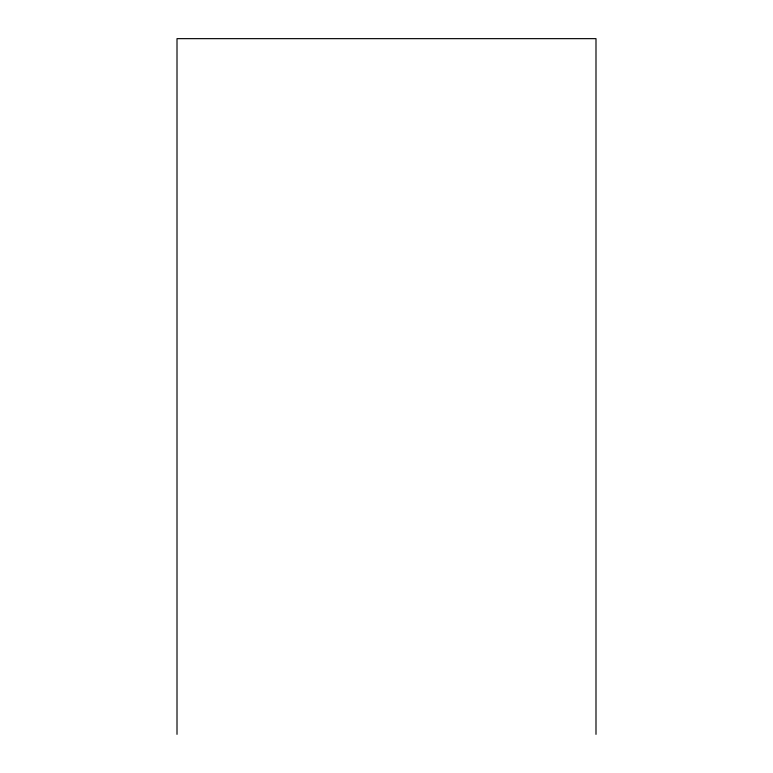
<?xml version="1.0" encoding="UTF-8"?>
<svg xmlns="http://www.w3.org/2000/svg" width="773" height="773" viewBox="0 0 773 773"><rect width="100%" height="100%" fill="white"/><g stroke="black" fill="none" stroke-linecap="round" stroke-linejoin="round"><path stroke-width="1.16" d="M595.993 734.35L595.993 38.65L177.007 38.65L177.007 734.35"/></g></svg>
